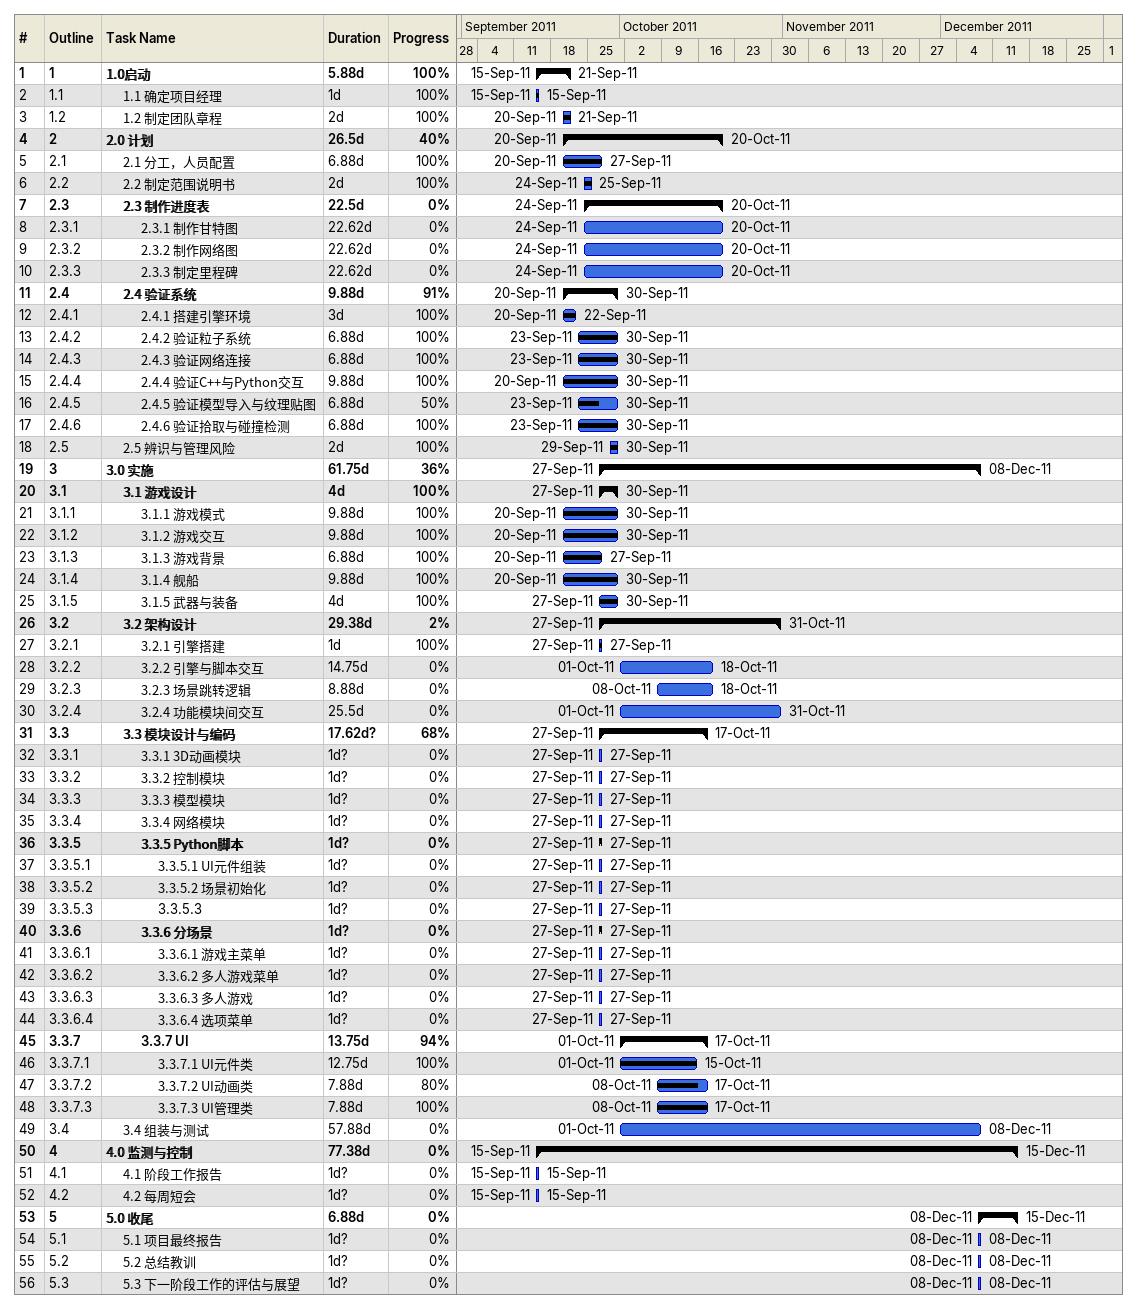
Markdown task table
| ID | WBS | Task | Duration | Start | Finish | % complete |
|---|---|---|---|---|---|---|
| 1 | 1 | **1.0启动** | 5.88d | 2011-09-15 | 2011-09-21 | 100 |
| 2 | 1.1 | 1.1 确定项目经理 | 1d | 2011-09-15 | 2011-09-15 | 100 |
| 3 | 1.2 | 1.2 制定团队章程 | 2d | 2011-09-20 | 2011-09-21 | 100 |
| 4 | 2 | **2.0 计划** | 26.5d | 2011-09-20 | 2011-10-20 | 40 |
| 5 | 2.1 | 2.1 分工，人员配置 | 6.88d | 2011-09-20 | 2011-09-27 | 100 |
| 6 | 2.2 | 2.2 制定范围说明书 | 2d | 2011-09-24 | 2011-09-25 | 100 |
| 7 | 2.3 | **2.3 制作进度表** | 22.5d | 2011-09-24 | 2011-10-20 | 0 |
| 8 | 2.3.1 | 2.3.1 制作甘特图 | 22.62d | 2011-09-24 | 2011-10-20 | 0 |
| 9 | 2.3.2 | 2.3.2 制作网络图 | 22.62d | 2011-09-24 | 2011-10-20 | 0 |
| 10 | 2.3.3 | 2.3.3 制定里程碑 | 22.62d | 2011-09-24 | 2011-10-20 | 0 |
| 11 | 2.4 | **2.4 验证系统** | 9.88d | 2011-09-20 | 2011-09-30 | 91 |
| 12 | 2.4.1 | 2.4.1 搭建引擎环境 | 3d | 2011-09-20 | 2011-09-22 | 100 |
| 13 | 2.4.2 | 2.4.2 验证粒子系统 | 6.88d | 2011-09-23 | 2011-09-30 | 100 |
| 14 | 2.4.3 | 2.4.3 验证网络连接 | 6.88d | 2011-09-23 | 2011-09-30 | 100 |
| 15 | 2.4.4 | 2.4.4 验证C++与Python交互 | 9.88d | 2011-09-20 | 2011-09-30 | 100 |
| 16 | 2.4.5 | 2.4.5 验证模型导入与纹理贴图 | 6.88d | 2011-09-23 | 2011-09-30 | 50 |
| 17 | 2.4.6 | 2.4.6 验证拾取与碰撞检测 | 6.88d | 2011-09-23 | 2011-09-30 | 100 |
| 18 | 2.5 | 2.5 辨识与管理风险 | 2d | 2011-09-29 | 2011-09-30 | 100 |
| 19 | 3 | **3.0 实施** | 61.75d | 2011-09-27 | 2011-12-08 | 36 |
| 20 | 3.1 | **3.1 游戏设计** | 4d | 2011-09-27 | 2011-09-30 | 100 |
| 21 | 3.1.1 | 3.1.1 游戏模式 | 9.88d | 2011-09-20 | 2011-09-30 | 100 |
| 22 | 3.1.2 | 3.1.2 游戏交互 | 9.88d | 2011-09-20 | 2011-09-30 | 100 |
| 23 | 3.1.3 | 3.1.3 游戏背景 | 6.88d | 2011-09-20 | 2011-09-27 | 100 |
| 24 | 3.1.4 | 3.1.4 舰船 | 9.88d | 2011-09-20 | 2011-09-30 | 100 |
| 25 | 3.1.5 | 3.1.5 武器与装备 | 4d | 2011-09-27 | 2011-09-30 | 100 |
| 26 | 3.2 | **3.2 架构设计** | 29.38d | 2011-09-27 | 2011-10-31 | 2 |
| 27 | 3.2.1 | 3.2.1 引擎搭建 | 1d | 2011-09-27 | 2011-09-27 | 100 |
| 28 | 3.2.2 | 3.2.2 引擎与脚本交互 | 14.75d | 2011-10-01 | 2011-10-18 | 0 |
| 29 | 3.2.3 | 3.2.3 场景跳转逻辑 | 8.88d | 2011-10-08 | 2011-10-18 | 0 |
| 30 | 3.2.4 | 3.2.4 功能模块间交互 | 25.5d | 2011-10-01 | 2011-10-31 | 0 |
| 31 | 3.3 | **3.3 模块设计与编码** | 17.62d? | 2011-09-27 | 2011-10-17 | 68 |
| 32 | 3.3.1 | 3.3.1 3D动画模块 | 1d? | 2011-09-27 | 2011-09-27 | 0 |
| 33 | 3.3.2 | 3.3.2 控制模块 | 1d? | 2011-09-27 | 2011-09-27 | 0 |
| 34 | 3.3.3 | 3.3.3 模型模块 | 1d? | 2011-09-27 | 2011-09-27 | 0 |
| 35 | 3.3.4 | 3.3.4 网络模块 | 1d? | 2011-09-27 | 2011-09-27 | 0 |
| 36 | 3.3.5 | **3.3.5 Python脚本** | 1d? | 2011-09-27 | 2011-09-27 | 0 |
| 37 | 3.3.5.1 | 3.3.5.1 UI元件组装 | 1d? | 2011-09-27 | 2011-09-27 | 0 |
| 38 | 3.3.5.2 | 3.3.5.2 场景初始化 | 1d? | 2011-09-27 | 2011-09-27 | 0 |
| 39 | 3.3.5.3 | 3.3.5.3 | 1d? | 2011-09-27 | 2011-09-27 | 0 |
| 40 | 3.3.6 | **3.3.6 分场景** | 1d? | 2011-09-27 | 2011-09-27 | 0 |
| 41 | 3.3.6.1 | 3.3.6.1 游戏主菜单 | 1d? | 2011-09-27 | 2011-09-27 | 0 |
| 42 | 3.3.6.2 | 3.3.6.2 多人游戏菜单 | 1d? | 2011-09-27 | 2011-09-27 | 0 |
| 43 | 3.3.6.3 | 3.3.6.3 多人游戏 | 1d? | 2011-09-27 | 2011-09-27 | 0 |
| 44 | 3.3.6.4 | 3.3.6.4 选项菜单 | 1d? | 2011-09-27 | 2011-09-27 | 0 |
| 45 | 3.3.7 | **3.3.7 UI** | 13.75d | 2011-10-01 | 2011-10-17 | 94 |
| 46 | 3.3.7.1 | 3.3.7.1 UI元件类 | 12.75d | 2011-10-01 | 2011-10-15 | 100 |
| 47 | 3.3.7.2 | 3.3.7.2 UI动画类 | 7.88d | 2011-10-08 | 2011-10-17 | 80 |
| 48 | 3.3.7.3 | 3.3.7.3 UI管理类 | 7.88d | 2011-10-08 | 2011-10-17 | 100 |
| 49 | 3.4 | 3.4 组装与测试 | 57.88d | 2011-10-01 | 2011-12-08 | 0 |
| 50 | 4 | **4.0 监测与控制** | 77.38d | 2011-09-15 | 2011-12-15 | 0 |
| 51 | 4.1 | 4.1 阶段工作报告 | 1d? | 2011-09-15 | 2011-09-15 | 0 |
| 52 | 4.2 | 4.2 每周短会 | 1d? | 2011-09-15 | 2011-09-15 | 0 |
| 53 | 5 | **5.0 收尾** | 6.88d | 2011-12-08 | 2011-12-15 | 0 |
| 54 | 5.1 | 5.1 项目最终报告 | 1d? | 2011-12-08 | 2011-12-08 | 0 |
| 55 | 5.2 | 5.2 总结教训 | 1d? | 2011-12-08 | 2011-12-08 | 0 |
| 56 | 5.3 | 5.3 下一阶段工作的评估与展望 | 1d? | 2011-12-08 | 2011-12-08 | 0 |
